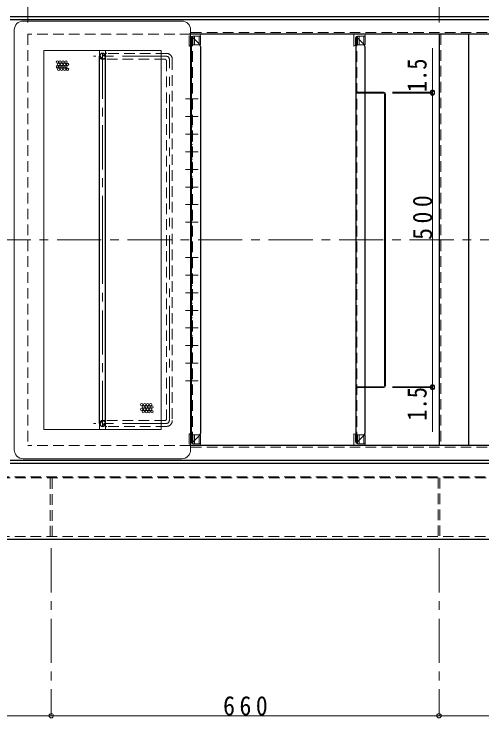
# Model space of a CAD drawing. Units: millimetres at full size, sheet at 1:15; details may follow other scales. Extents: x -3171 to 2904, y -2098 to 2117.
# Drawn here: x -2367 to -1570, y 313 to 1511 of the extents above; entities that cross this region are included whole.
import ezdxf
from ezdxf.enums import TextEntityAlignment as Align

# ---------------------------------------------------------------- set-up
doc = ezdxf.new("R2010")
doc.units = ezdxf.units.MM
doc.header["$LTSCALE"] = 15
doc.header["$PDMODE"] = 32
doc.header["$PDSIZE"] = 7.5
doc.linetypes.add('CHAIN1', pattern=[8, 5, -1, 1, -1])
doc.linetypes.add('DASHED1', pattern=[1.8, 1.2, -0.6])
doc.layers.add('0-6_補助線', color=4, linetype='Continuous', lineweight=9)
doc.styles.add('ＭＳ ゴシック', font='')
doc.styles.get('ＭＳ ゴシック').set_extended_font_data('MS Gothic')

msp = doc.modelspace()

# ---------------------------------------------------------------- linework, layer by layer
at = {"layer": '0-6_補助線', "linetype": 'CHAIN1'}
for p, q in [((-2343.38, 1497.05), (-2343.38, 1797.05)), ((-1643.38, 1797.05), (-1643.38, 1497.05)), ((-2107.39, 1439.55), (-2231.26, 1439.55)), ((-2216.26, 1127.05), (-2216.26, 1449.55)), ((-2102.39, 819.55), (-2102.39, 1434.55)), ((-1722.63, 1378.55), (-1654.63, 1378.55)), ((-2074.63, 1367.05), (-2053.13, 1367.05)), ((-1722.63, 1377.05), (-1654.63, 1377.05)), ((-2074.63, 1337.05), (-2053.13, 1337.05)), ((-2074.63, 1307.05), (-2053.13, 1307.05)), ((-2074.63, 1277.05), (-2053.13, 1277.05)), ((-2074.63, 1247.05), (-2053.13, 1247.05)), ((-2074.63, 1217.05), (-2053.13, 1217.05)), ((-2074.63, 1187.05), (-2053.13, 1187.05)), ((-2074.63, 1157.05), (-2053.13, 1157.05)), ((-2653.38, 1127.05), (-113.38, 1127.05)), ((-2216.26, 1127.05), (-2216.26, 804.55)), ((-2074.63, 1097.05), (-2053.13, 1097.05)), ((-2074.63, 1067.05), (-2053.13, 1067.05)), ((-2074.63, 1037.05), (-2053.13, 1037.05)), ((-2074.63, 1007.05), (-2053.13, 1007.05)), ((-2074.63, 977.05), (-2053.13, 977.05)), ((-2074.63, 947.05), (-2053.13, 947.05)), ((-2074.63, 917.05), (-2053.13, 917.05)), ((-2074.63, 887.05), (-2053.13, 887.05)), ((-1722.63, 877.05), (-1654.63, 877.05)), ((-1722.63, 875.55), (-1654.63, 875.55)), ((-2107.39, 814.55), (-2231.26, 814.55)), ((-2303.38, 602.05), (-2303.38, 317.05)), ((-1643.38, 602.05), (-1643.38, 317.05))]:
    msp.add_line(p, q, dxfattribs=at)
at = {"layer": '0-6_補助線', "color": 5, "lineweight": 25}
for p, q in [((-2373.38, 1507.05), (-913.38, 1507.05)), ((-2373.38, 1502.05), (-913.38, 1502.05)), ((-943.38, 1477.05), (-2068.76, 1477.05)), ((-1643.38, 1477.05), (-1643.38, 777.05)), ((-1593.38, 1477.05), (-1593.38, 777.05)), ((-2064.63, 782.05), (-2064.63, 1472.05)), ((-2063.13, 1472.05), (-2064.63, 1472.05)), ((-2051.1, 1460.01), (-2063.13, 1472.05)), ((-1784.63, 782.05), (-1784.63, 1472.05)), ((-1783.13, 1472.05), (-1784.63, 1472.05)), ((-1771.1, 1460.01), (-1783.13, 1472.05)), ((-2049.63, 1456.47), (-2049.63, 797.62)), ((-1769.63, 1456.47), (-1769.63, 797.62)), ((-2221.26, 814.55), (-2221.26, 1439.55)), ((-2211.26, 814.55), (-2211.26, 1439.55)), ((-2051.1, 794.08), (-2063.13, 782.05)), ((-1771.1, 794.08), (-1783.13, 782.05)), ((-2063.13, 782.05), (-2064.63, 782.05)), ((-1783.13, 782.05), (-1784.63, 782.05)), ((-943.38, 777.05), (-2068.76, 777.05)), ((-2373.38, 752.05), (-913.38, 752.05)), ((-2373.38, 747.05), (-913.38, 747.05)), ((-833.38, 617.05), (-2453.38, 617.05))]:
    msp.add_line(p, q, dxfattribs=at)
at = {"layer": '0-6_補助線', "color": 7, "lineweight": 18}
for p, q in [((-2351.26, 1499.55), (-2081.26, 1499.55)), ((-2366.26, 769.55), (-2366.26, 1484.55)), ((-2066.26, 769.55), (-2066.26, 1484.55)), ((-2062.38, 1474.05), (-2049.26, 1474.05)), ((-2062.38, 1471.3), (-2062.38, 1474.05)), ((-2051.38, 1460.3), (-2051.38, 1474.05)), ((-2049.26, 1459.05), (-2049.26, 1474.05)), ((-1788.38, 1457.05), (-1788.38, 1477.05)), ((-1771.38, 1460.3), (-1771.38, 1474.05)), ((-1769.26, 1459.05), (-1769.26, 1474.05)), ((-2065.38, 1471.05), (-2065.38, 1460.05)), ((-1785.38, 1471.05), (-1785.38, 1460.05)), ((-2049.26, 1459.05), (-2050.34, 1459.05)), ((-1769.26, 1459.05), (-1770.34, 1459.05)), ((-2116.26, 1449.55), (-2316.26, 1449.55)), ((-2221.26, 1439.55), (-2221.26, 1449.55)), ((-2211.26, 1439.55), (-2211.26, 1449.55)), ((-2221.26, 814.55), (-2221.26, 804.55)), ((-2211.26, 814.55), (-2211.26, 804.55)), ((-2065.38, 783.05), (-2065.38, 794.05)), ((-2051.38, 793.8), (-2051.38, 780.05)), ((-2049.26, 795.05), (-2050.34, 795.05)), ((-2049.26, 795.05), (-2049.26, 780.05)), ((-1788.38, 797.05), (-1788.38, 777.05)), ((-1785.38, 783.05), (-1785.38, 794.05)), ((-1771.38, 793.8), (-1771.38, 780.05)), ((-1769.26, 795.05), (-1770.34, 795.05)), ((-1769.26, 795.05), (-1769.26, 780.05)), ((-2062.38, 782.8), (-2062.38, 780.05)), ((-2062.38, 780.05), (-2049.26, 780.05)), ((-1782.38, 782.8), (-1782.38, 780.05)), ((-1782.38, 780.05), (-1769.26, 780.05)), ((-2081.26, 754.55), (-2351.26, 754.55))]:
    msp.add_line(p, q, dxfattribs=at)
at = {"layer": '0-6_補助線', "color": 7, "linetype": 'DASHED1', "lineweight": 18}
for p, q in [((-2343.38, 1477.05), (-2343.38, 777.05)), ((-2066.26, 1477.05), (-2343.38, 1477.05)), ((-940.38, 1480.05), (-2068.76, 1480.05)), ((-2059.38, 1468.3), (-2059.38, 1474.05)), ((-1640.38, 1477.05), (-1640.38, 777.05)), ((-2063.13, 782.05), (-2063.13, 1472.05)), ((-1783.13, 782.05), (-1783.13, 1472.05)), ((-2066.26, 777.05), (-2343.38, 777.05)), ((-940.38, 774.05), (-2068.76, 774.05))]:
    msp.add_line(p, q, dxfattribs=at)
at = {"layer": '0-6_補助線', "linetype": 'DASHED1'}
for p, q in [((-2068.38, 1457.05), (-2068.38, 1477.05)), ((-1779.38, 1459.05), (-1779.38, 1474.05)), ((-2062.38, 1459.05), (-2062.38, 1471.3)), ((-2059.38, 1459.05), (-2059.38, 1468.3)), ((-1782.38, 1459.05), (-1782.38, 1471.3)), ((-2050.34, 1459.05), (-2062.38, 1459.05)), ((-2051.38, 1459.05), (-2051.38, 1460.3)), ((-1770.34, 1459.05), (-1782.38, 1459.05)), ((-1771.38, 1459.05), (-1771.38, 1460.3)), ((-2107.39, 1444.55), (-2208.76, 1444.55)), ((-2109.89, 1434.55), (-2211.26, 1434.55)), ((-2107.39, 1432.05), (-2107.39, 822.05)), ((-2097.39, 1434.55), (-2097.39, 819.55)), ((-2064.63, 1379.55), (-2063.13, 1379.55)), ((-1769.63, 1378.55), (-1781.63, 1378.55)), ((-1781.63, 1377.05), (-1769.63, 1377.05)), ((-2064.63, 1354.55), (-2063.13, 1354.55)), ((-2064.63, 1349.55), (-2063.13, 1349.55)), ((-2064.63, 1324.55), (-2063.13, 1324.55)), ((-2064.63, 1319.55), (-2063.13, 1319.55)), ((-2064.63, 1294.55), (-2063.13, 1294.55)), ((-2064.63, 1289.55), (-2063.13, 1289.55)), ((-2064.63, 1264.55), (-2063.13, 1264.55)), ((-2064.63, 1259.55), (-2063.13, 1259.55)), ((-2064.63, 1234.55), (-2063.13, 1234.55)), ((-2064.63, 1229.55), (-2063.13, 1229.55)), ((-2064.63, 1204.55), (-2063.13, 1204.55)), ((-2064.63, 1199.55), (-2063.13, 1199.55)), ((-2064.63, 1174.55), (-2063.13, 1174.55)), ((-2064.63, 1169.55), (-2063.13, 1169.55)), ((-2064.63, 1144.55), (-2063.13, 1144.55)), ((-2064.63, 1139.55), (-2063.13, 1139.55)), ((-2064.63, 1114.55), (-2063.13, 1114.55)), ((-2064.63, 1109.55), (-2063.13, 1109.55)), ((-2064.63, 1084.55), (-2063.13, 1084.55)), ((-2064.63, 1079.55), (-2063.13, 1079.55)), ((-2064.63, 1054.55), (-2063.13, 1054.55)), ((-2064.63, 1049.55), (-2063.13, 1049.55)), ((-2064.63, 1024.55), (-2063.13, 1024.55)), ((-2064.63, 1019.55), (-2063.13, 1019.55)), ((-2064.63, 994.55), (-2063.13, 994.55)), ((-2064.63, 989.55), (-2063.13, 989.55)), ((-2064.63, 964.55), (-2063.13, 964.55)), ((-2064.63, 959.55), (-2063.13, 959.55)), ((-2064.63, 934.55), (-2063.13, 934.55)), ((-2064.63, 929.55), (-2063.13, 929.55)), ((-2064.63, 904.55), (-2063.13, 904.55)), ((-2064.63, 899.55), (-2063.13, 899.55)), ((-1769.63, 877.05), (-1781.63, 877.05)), ((-1781.63, 875.55), (-1769.63, 875.55)), ((-2064.63, 874.55), (-2063.13, 874.55)), ((-2109.89, 819.55), (-2211.26, 819.55)), ((-2107.39, 809.55), (-2208.76, 809.55)), ((-2068.38, 797.05), (-2068.38, 777.05)), ((-2062.38, 795.05), (-2062.38, 782.8)), ((-2050.34, 795.05), (-2062.38, 795.05)), ((-2059.38, 795.05), (-2059.38, 780.05)), ((-2051.38, 795.05), (-2051.38, 793.8)), ((-1782.38, 795.05), (-1782.38, 782.8)), ((-1770.34, 795.05), (-1782.38, 795.05)), ((-1779.38, 795.05), (-1779.38, 780.05)), ((-1771.38, 795.05), (-1771.38, 793.8)), ((-888.38, 722.05), (-2398.38, 722.05)), ((-889.98, 723.65), (-2396.78, 723.65)), ((-2304.98, 622.05), (-2304.98, 722.05)), ((-2301.78, 622.05), (-2301.78, 722.05)), ((-1644.98, 722.05), (-1644.98, 622.05)), ((-1641.78, 722.05), (-1641.78, 622.05)), ((-835.45, 622.05), (-2451.31, 622.05))]:
    msp.add_line(p, q, dxfattribs=at)
at = {"layer": '0-6_補助線'}
for p, q in [((-1654.63, 1453.55), (-1654.63, 1377.05)), ((-1737.63, 1378.55), (-1769.63, 1378.55)), ((-1769.63, 1377.05), (-1737.63, 1377.05)), ((-1736.13, 878.55), (-1736.13, 1375.55)), ((-1734.63, 878.55), (-1734.63, 1375.55)), ((-1654.63, 1377.05), (-1654.63, 877.05)), ((-1737.63, 877.05), (-1769.63, 877.05)), ((-1769.63, 875.55), (-1737.63, 875.55)), ((-1654.63, 877.05), (-1654.63, 800.55)), ((-2503.38, 317.05), (-2303.38, 317.05)), ((-2303.38, 317.05), (-1643.38, 317.05)), ((-1643.38, 317.05), (-983.38, 317.05))]:
    msp.add_line(p, q, dxfattribs=at)
at = {"layer": '0-6_補助線', "color": 7, "lineweight": 18}
for points in [[(-1782.38, 1471.3), (-1782.38, 1474.05), (-1769.26, 1474.05)], [(-2116.26, 1449.55), (-2116.26, 804.55), (-2316.26, 804.55), (-2316.26, 1449.55)]]:
    msp.add_lwpolyline(points, dxfattribs=at)
at = {"layer": '0-6_補助線'}
for centre in [(-2293.24, 1429.62), (-2290.74, 1425.62), (-2288.24, 1429.62), (-2285.74, 1425.62), (-2283.24, 1429.62), (-2280.74, 1425.62), (-2278.24, 1429.62), (-2275.74, 1425.62), (-2293.24, 1421.62), (-2290.74, 1417.62), (-2288.24, 1421.62), (-2285.74, 1417.62), (-2283.24, 1421.62), (-2280.74, 1417.62), (-2278.24, 1421.62), (-2275.74, 1417.62), (-2149.32, 846.61), (-2149.32, 838.61), (-2146.82, 842.61), (-2144.32, 846.61), (-2144.32, 838.61), (-2141.82, 842.61), (-2139.32, 846.61), (-2139.32, 838.61), (-2136.82, 842.61), (-2134.32, 846.61), (-2134.32, 838.61), (-2131.82, 842.61), (-2146.82, 834.61), (-2141.82, 834.61), (-2136.82, 834.61), (-2131.82, 834.61)]:
    msp.add_circle(centre, 2, dxfattribs=at)
at = {"layer": '0-6_補助線', "color": 7, "lineweight": 18}
for centre, radius, start, end in [((-2351.26, 1484.55), 15, 90, 180), ((-2081.26, 1484.55), 15, 0, 90), ((-2062.38, 1471.05), 3, 90, 180), ((-2051.38, 1477.05), 3, 270, 0), ((-1782.38, 1471.05), 3, 90, 180), ((-1771.38, 1477.05), 3, 270, 0), ((-2068.38, 1460.05), 3, 302.79717, 0), ((-1788.38, 1460.05), 3, 270, 0), ((-2068.38, 794.05), 3, 0, 57.20283), ((-1788.38, 794.05), 3, 0, 90), ((-2062.38, 783.05), 3, 180, 270), ((-2051.38, 777.05), 3, 0, 90), ((-1782.38, 783.05), 3, 180, 270), ((-1771.38, 777.05), 3, 0, 90), ((-2351.26, 769.55), 15, 180, 270), ((-2081.26, 769.55), 15, 270, 0)]:
    msp.add_arc(centre, radius, start, end, dxfattribs=at)
at = {"layer": '0-6_補助線', "linetype": 'DASHED1'}
for centre, radius, start, end in [((-2068.38, 1460.05), 3, 270, 302.79717), ((-2211.26, 1444.55), 10, 180, 270), ((-2208.76, 1447.05), 2.5, 180, 270), ((-2107.39, 1434.55), 10, 0, 90), ((-2109.89, 1432.05), 2.5, 0, 90), ((-1781.63, 1380.05), 3, 180, 270), ((-1781.63, 1380.05), 1.5, 180, 270), ((-1781.63, 874.05), 3, 90, 180), ((-1781.63, 874.05), 1.5, 90, 180), ((-2211.26, 809.55), 10, 90, 180), ((-2109.89, 822.05), 2.5, 270, 0), ((-2107.39, 819.55), 10, 270, 0), ((-2208.76, 807.05), 2.5, 90, 180), ((-2068.38, 794.05), 3, 57.20283, 90)]:
    msp.add_arc(centre, radius, start, end, dxfattribs=at)
at = {"layer": '0-6_補助線', "color": 5, "lineweight": 25}
for centre, start, end in [((-2054.63, 1456.47), 0, 45), ((-1774.63, 1456.47), 0, 45), ((-2216.26, 1439.55), 0, 180), ((-2216.26, 814.55), 180, 0), ((-2054.63, 797.62), 315, 0), ((-1774.63, 797.62), 315, 0)]:
    msp.add_arc(centre, 5, start, end, dxfattribs=at)
at = {"layer": '0-6_補助線', "color": 7, "linetype": 'DASHED1', "lineweight": 18}
for centre, start, end in [((-2216.26, 1439.55), 180, 0), ((-2216.26, 814.55), 0, 180)]:
    msp.add_arc(centre, 5, start, end, dxfattribs=at)
at = {"layer": '0-6_補助線', "linetype": 'CHAIN1'}
for centre, start, end in [((-2211.26, 1444.55), 180, 270), ((-2107.39, 1434.55), 0, 90), ((-2107.39, 819.55), 270, 0), ((-2211.26, 809.55), 90, 180)]:
    msp.add_arc(centre, 5, start, end, dxfattribs=at)
at = {"layer": '0-6_補助線'}
for centre, radius, start, end in [((-1737.63, 1375.55), 3, 0, 90), ((-1737.63, 1375.55), 1.5, 0, 90), ((-1737.63, 878.55), 1.5, 270, 0), ((-1737.63, 878.55), 3, 270, 0)]:
    msp.add_arc(centre, radius, start, end, dxfattribs=at)
for p in [(-1654.63, 1378.55), (-1654.63, 1377.05), (-1654.63, 877.05), (-1654.63, 875.55), (-2303.38, 317.05), (-1643.38, 317.05)]:
    msp.add_point(p, dxfattribs=at)

# ---------------------------------------------------------------- texts
at = {"layer": '0-6_補助線', "color": 7, "style": 'ＭＳ ゴシック', "width": 0.85}
for p in [(-1654.63, 1378.55), (-1654.63, 819.3)]:
    msp.add_text('1.5', height=32.99, rotation=90, dxfattribs=at).set_placement(p, align=Align.BOTTOM_LEFT)
at = {"layer": '0-6_補助線', "color": 7, "insert": (-1654.63, 1127.05), "char_height": 32.99, "attachment_point": 7, "rotation": 90, "style": 'ＭＳ ゴシック'}
msp.add_mtext('\\T1.38;\\W0.9;500', dxfattribs=at)
at = {"layer": '0-6_補助線', "color": 7, "insert": (-2010.88, 317.05), "char_height": 32.99, "attachment_point": 7, "style": 'ＭＳ ゴシック'}
msp.add_mtext('\\T1.38;\\W0.9;660', dxfattribs=at)

doc.saveas('drawing.dxf')
